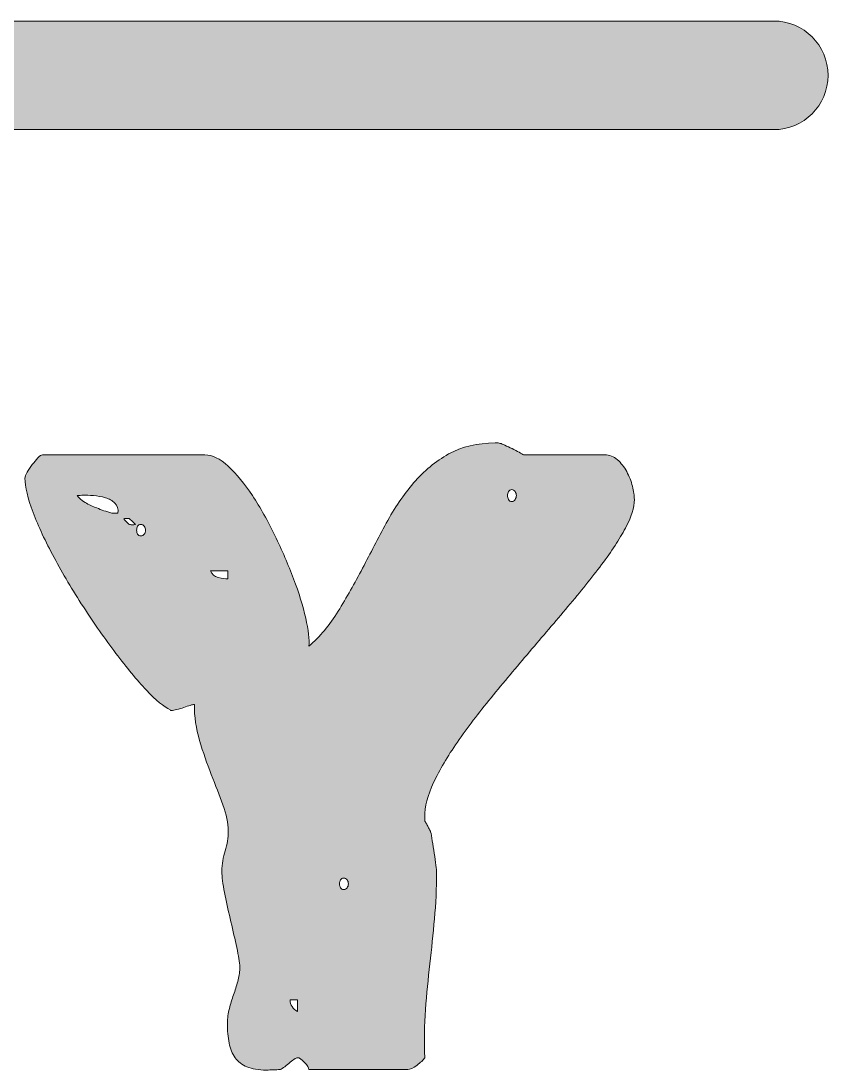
# Model space of a CAD drawing. Header units: inches. Extents: x 187 to 889, y -947 to -118.
# Drawn here: x 755.1 to 856.3, y -476.8 to -345.3 of the extents above; entities that cross this region are included whole.
import ezdxf

# ---------------------------------------------------------------- set-up
doc = ezdxf.new("R2010")
doc.units = ezdxf.units.IN
doc.header["$MEASUREMENT"] = 0
doc.layers.add('Layer 1', color=7, linetype='Continuous')

# ---------------------------------------------------------------- blocks, each defined once
blk = doc.blocks.new('block 32')
at = {"layer": 'Layer 1', "true_color": 0x040404}
h = blk.add_hatch(color=18, dxfattribs=at)
h.dxf.hatch_style = 2
edge = h.paths.add_edge_path()
edge.add_spline(control_points=[(849.47, -358.96), (849.47, -358.96), (230.5, -358.96), (230.5, -358.96), (226.74, -358.96), (223.69, -355.91), (223.69, -352.15), (223.69, -348.39), (226.74, -345.34), (230.5, -345.34), (230.5, -345.34), (849.47, -345.34), (849.47, -345.34), (853.23, -345.34), (856.28, -348.39), (856.28, -352.15), (856.28, -355.91), (853.23, -358.96), (849.47, -358.96)], knot_values=[0, 0, 0, 0, 1, 1, 1, 2, 2, 2, 3, 3, 3, 4, 4, 4, 5, 5, 5, 6, 6, 6, 6], degree=3, periodic=1)
at = {"layer": 'Layer 1', "lineweight": 0}
blk.add_open_spline([(849.47, -358.96), (849.47, -358.96), (230.5, -358.96), (230.5, -358.96), (226.74, -358.96), (223.69, -355.91), (223.69, -352.15), (223.69, -348.39), (226.74, -345.34), (230.5, -345.34), (230.5, -345.34), (849.47, -345.34), (849.47, -345.34), (853.23, -345.34), (856.28, -348.39), (856.28, -352.15), (856.28, -355.91), (853.23, -358.96), (849.47, -358.96)], degree=3, knots=[0, 0, 0, 0, 1, 1, 1, 2, 2, 2, 3, 3, 3, 4, 4, 4, 5, 5, 5, 6, 6, 6, 6], dxfattribs=at)
blk = doc.blocks.new('block 36')
at = {"layer": 'Layer 1', "true_color": 0x040404}
h = blk.add_hatch(color=18, dxfattribs=at)
h.dxf.hatch_style = 2
edge = h.paths.add_edge_path()
edge.add_spline(control_points=[(782.49, -463.7), (782.42, -463.03), (782.27, -462.17), (782.04, -461.12), (781.81, -460.07), (781.56, -458.99), (781.29, -457.87), (781.03, -456.75), (780.79, -455.66), (780.58, -454.6), (780.36, -453.53), (780.26, -452.65), (780.26, -451.94), (780.26, -451.02), (780.39, -450.15), (780.66, -449.36), (780.92, -448.56), (781.05, -447.73), (781.05, -446.88), (781.05, -445.89), (780.83, -444.8), (780.39, -443.61), (779.94, -442.42), (779.46, -441.15), (778.93, -439.8), (778.39, -438.45), (777.9, -437.03), (777.46, -435.54), (777.02, -434.05), (776.8, -432.55), (776.8, -431.02), (776.69, -431.02), (776.52, -431.06), (776.29, -431.13), (776.06, -431.2), (775.79, -431.29), (775.49, -431.39), (775.19, -431.5), (774.9, -431.59), (774.61, -431.66), (774.33, -431.73), (774.1, -431.77), (773.92, -431.77), (773.85, -431.77), (773.8, -431.75), (773.76, -431.71), (772.98, -431.32), (771.99, -430.49), (770.78, -429.21), (769.58, -427.93), (768.3, -426.4), (766.95, -424.61), (765.6, -422.82), (764.24, -420.87), (762.88, -418.78), (761.51, -416.69), (760.29, -414.63), (759.21, -412.61), (758.12, -410.58), (757.24, -408.69), (756.57, -406.94), (755.9, -405.18), (755.56, -403.75), (755.56, -402.65), (755.56, -402.48), (755.65, -402.23), (755.83, -401.91), (756.01, -401.59), (756.22, -401.27), (756.47, -400.95), (756.71, -400.63), (756.95, -400.35), (757.18, -400.1), (757.41, -399.85), (757.6, -399.73), (757.74, -399.73), (757.74, -399.73), (778.13, -399.73), (778.13, -399.73), (779.05, -399.73), (780.02, -400.2), (781.05, -401.16), (782.08, -402.12), (783.09, -403.34), (784.09, -404.84), (785.08, -406.33), (786.02, -407.99), (786.91, -409.84), (787.79, -411.68), (788.58, -413.49), (789.25, -415.27), (789.92, -417.04), (790.43, -418.68), (790.77, -420.19), (791.1, -421.7), (791.24, -422.88), (791.17, -423.73), (792.55, -422.52), (793.77, -421.06), (794.84, -419.34), (795.9, -417.62), (796.92, -415.82), (797.9, -413.94), (798.87, -412.06), (799.87, -410.18), (800.88, -408.29), (801.89, -406.41), (803.04, -404.73), (804.31, -403.24), (805.59, -401.75), (807.05, -400.54), (808.7, -399.62), (810.35, -398.7), (812.3, -398.24), (814.53, -398.24), (814.53, -398.24), (814.9, -398.24), (814.9, -398.24), (814.97, -398.27), (815.06, -398.29), (815.17, -398.29), (815.28, -398.32), (815.47, -398.4), (815.76, -398.53), (816.04, -398.65), (816.34, -398.79), (816.66, -398.95), (816.98, -399.11), (817.27, -399.27), (817.54, -399.41), (817.8, -399.55), (817.99, -399.66), (818.1, -399.73), (818.1, -399.73), (828.26, -399.73), (828.26, -399.73), (828.87, -399.73), (829.4, -399.93), (829.86, -400.34), (830.32, -400.75), (830.71, -401.24), (831.03, -401.83), (831.35, -402.41), (831.59, -403.03), (831.75, -403.66), (831.91, -404.3), (831.99, -404.85), (831.99, -405.31), (831.99, -406.31), (831.62, -407.51), (830.87, -408.91), (830.13, -410.31), (829.13, -411.83), (827.89, -413.48), (826.65, -415.13), (825.24, -416.89), (823.66, -418.75), (822.08, -420.62), (820.47, -422.51), (818.84, -424.42), (817.21, -426.34), (815.6, -428.25), (814.03, -430.17), (812.45, -432.09), (811.04, -433.94), (809.79, -435.73), (808.55, -437.52), (807.56, -439.22), (806.81, -440.81), (806.07, -442.41), (805.7, -443.85), (805.7, -445.12), (805.7, -445.12), (805.7, -445.55), (805.7, -445.55), (805.7, -445.59), (805.74, -445.68), (805.83, -445.82), (805.92, -445.96), (806, -446.11), (806.07, -446.27), (806.14, -446.43), (806.22, -446.58), (806.31, -446.72), (806.4, -446.86), (806.44, -446.95), (806.44, -446.99), (806.51, -447.24), (806.58, -447.61), (806.65, -448.11), (806.72, -448.6), (806.8, -449.13), (806.89, -449.68), (806.98, -450.23), (807.05, -450.72), (807.11, -451.17), (807.16, -451.61), (807.19, -451.9), (807.19, -452.04), (807.19, -454.07), (807.1, -456.02), (806.92, -457.9), (806.74, -459.78), (806.55, -461.66), (806.34, -463.54), (806.12, -465.42), (805.94, -467.33), (805.8, -469.26), (805.66, -471.2), (805.62, -473.21), (805.7, -475.3), (805.52, -475.59), (805.19, -475.91), (804.71, -476.26), (804.23, -476.61), (803.85, -476.79), (803.57, -476.79), (803.57, -476.79), (791.17, -476.79), (791.17, -476.79), (791.17, -476.58), (790.98, -476.28), (790.61, -475.89), (790.24, -475.5), (789.94, -475.3), (789.73, -475.3), (789.66, -475.3), (789.52, -475.37), (789.3, -475.51), (789.09, -475.66), (788.87, -475.83), (788.64, -476.02), (788.41, -476.21), (788.19, -476.39), (787.97, -476.55), (787.76, -476.71), (787.62, -476.79), (787.55, -476.79), (787.51, -476.79), (787.28, -476.8), (786.86, -476.82), (786.43, -476.84), (786.09, -476.85), (785.84, -476.85), (784.85, -476.85), (784.03, -476.71), (783.4, -476.45), (782.76, -476.18), (782.26, -475.8), (781.91, -475.3), (781.55, -474.81), (781.3, -474.19), (781.16, -473.47), (781.02, -472.74), (780.95, -471.91), (780.95, -470.99), (780.95, -470.35), (781.03, -469.74), (781.19, -469.15), (781.35, -468.57), (781.52, -467.99), (781.72, -467.43), (781.91, -466.86), (782.09, -466.3), (782.25, -465.75), (782.41, -465.2), (782.49, -464.66), (782.49, -464.13), (782.49, -464.13), (782.49, -463.7), (782.49, -463.7)], knot_values=[0, 0, 0, 0, 1, 1, 1, 2, 2, 2, 3, 3, 3, 4, 4, 4, 5, 5, 5, 6, 6, 6, 7, 7, 7, 8, 8, 8, 9, 9, 9, 10, 10, 10, 11, 11, 11, 12, 12, 12, 13, 13, 13, 14, 14, 14, 15, 15, 15, 16, 16, 16, 17, 17, 17, 18, 18, 18, 19, 19, 19, 20, 20, 20, 21, 21, 21, 22, 22, 22, 23, 23, 23, 24, 24, 24, 25, 25, 25, 26, 26, 26, 27, 27, 27, 28, 28, 28, 29, 29, 29, 30, 30, 30, 31, 31, 31, 32, 32, 32, 33, 33, 33, 34, 34, 34, 35, 35, 35, 36, 36, 36, 37, 37, 37, 38, 38, 38, 39, 39, 39, 40, 40, 40, 41, 41, 41, 42, 42, 42, 43, 43, 43, 44, 44, 44, 45, 45, 45, 46, 46, 46, 47, 47, 47, 48, 48, 48, 49, 49, 49, 50, 50, 50, 51, 51, 51, 52, 52, 52, 53, 53, 53, 54, 54, 54, 55, 55, 55, 56, 56, 56, 57, 57, 57, 58, 58, 58, 59, 59, 59, 60, 60, 60, 61, 61, 61, 62, 62, 62, 63, 63, 63, 64, 64, 64, 65, 65, 65, 66, 66, 66, 67, 67, 67, 68, 68, 68, 69, 69, 69, 70, 70, 70, 71, 71, 71, 72, 72, 72, 73, 73, 73, 74, 74, 74, 75, 75, 75, 76, 76, 76, 77, 77, 77, 78, 78, 78, 79, 79, 79, 80, 80, 80, 81, 81, 81, 82, 82, 82, 83, 83, 83, 84, 84, 84, 85, 85, 85, 86, 86, 86, 87, 87, 87, 88, 88, 88, 89, 89, 89, 90, 90, 90, 90], degree=3, periodic=1)
edge = h.paths.add_edge_path()
edge.add_spline(control_points=[(766.84, -407.02), (766.84, -407.02), (767.22, -407.02), (767.22, -407.02), (767.29, -406.49), (767.16, -406.07), (766.84, -405.77), (766.52, -405.47), (766.13, -405.24), (765.65, -405.1), (765.17, -404.96), (764.67, -404.87), (764.16, -404.84), (763.64, -404.8), (763.21, -404.78), (762.85, -404.78), (762.78, -404.78), (762.66, -404.79), (762.48, -404.81), (762.3, -404.83), (762.18, -404.84), (762.11, -404.84), (762.28, -405.12), (762.61, -405.4), (763.09, -405.69), (763.57, -405.97), (764.06, -406.2), (764.56, -406.38), (765.12, -406.63), (765.76, -406.84), (766.47, -407.02), (766.47, -407.02), (766.84, -407.02), (766.84, -407.02)], knot_values=[0, 0, 0, 0, 1, 1, 1, 2, 2, 2, 3, 3, 3, 4, 4, 4, 5, 5, 5, 6, 6, 6, 7, 7, 7, 8, 8, 8, 9, 9, 9, 10, 10, 10, 11, 11, 11, 11], degree=3, periodic=1)
edge = h.paths.add_edge_path()
edge.add_spline(control_points=[(767.96, -407.76), (768, -407.83), (768.1, -407.96), (768.28, -408.13), (768.46, -408.31), (768.58, -408.42), (768.65, -408.45), (768.65, -408.45), (768.81, -408.45), (768.81, -408.45), (768.85, -408.49), (768.92, -408.51), (769.03, -408.51), (769.06, -408.51), (769.12, -408.5), (769.21, -408.48), (769.3, -408.46), (769.36, -408.45), (769.4, -408.45), (769.33, -408.38), (769.2, -408.26), (769.03, -408.08), (768.85, -407.9), (768.72, -407.8), (768.65, -407.76), (768.65, -407.73), (768.61, -407.71), (768.52, -407.71), (768.43, -407.71), (768.35, -407.71), (768.28, -407.71), (768.24, -407.71), (768.19, -407.71), (768.12, -407.71), (768.05, -407.71), (768, -407.73), (767.96, -407.76)], knot_values=[0, 0, 0, 0, 1, 1, 1, 2, 2, 2, 3, 3, 3, 4, 4, 4, 5, 5, 5, 6, 6, 6, 7, 7, 7, 8, 8, 8, 9, 9, 9, 10, 10, 10, 11, 11, 11, 12, 12, 12, 12], degree=3, periodic=1)
edge = h.paths.add_edge_path()
edge.add_spline(control_points=[(770.09, -408.45), (769.91, -408.45), (769.78, -408.53), (769.69, -408.67), (769.6, -408.81), (769.56, -408.98), (769.56, -409.17), (769.56, -409.37), (769.6, -409.54), (769.69, -409.68), (769.78, -409.82), (769.91, -409.89), (770.09, -409.89), (770.27, -409.89), (770.41, -409.82), (770.52, -409.68), (770.62, -409.54), (770.68, -409.37), (770.68, -409.17), (770.68, -408.98), (770.62, -408.81), (770.52, -408.67), (770.41, -408.53), (770.27, -408.45), (770.09, -408.45)], knot_values=[0, 0, 0, 0, 1, 1, 1, 2, 2, 2, 3, 3, 3, 4, 4, 4, 5, 5, 5, 6, 6, 6, 7, 7, 7, 8, 8, 8, 8], degree=3, periodic=1)
edge = h.paths.add_edge_path()
edge.add_spline(control_points=[(778.82, -414.26), (779, -414.72), (779.32, -415), (779.8, -415.11), (780.28, -415.21), (780.68, -415.27), (781, -415.27), (781, -415.27), (781, -414.26), (781, -414.26), (781, -414.26), (778.82, -414.26), (778.82, -414.26)], knot_values=[0, 0, 0, 0, 1, 1, 1, 2, 2, 2, 3, 3, 3, 4, 4, 4, 4], degree=3, periodic=1)
edge = h.paths.add_edge_path()
edge.add_spline(control_points=[(788.82, -468.06), (788.82, -468.7), (789.13, -469.18), (789.73, -469.5), (789.73, -469.5), (789.73, -468.06), (789.73, -468.06), (789.73, -468.06), (788.82, -468.06), (788.82, -468.06)], knot_values=[0, 0, 0, 0, 1, 1, 1, 2, 2, 2, 3, 3, 3, 3], degree=3, periodic=1)
edge = h.paths.add_edge_path()
edge.add_spline(control_points=[(795.53, -452.79), (795.35, -452.79), (795.22, -452.86), (795.13, -453), (795.04, -453.14), (795, -453.31), (795, -453.51), (795, -453.7), (795.04, -453.87), (795.13, -454.01), (795.22, -454.16), (795.35, -454.23), (795.53, -454.23), (795.71, -454.23), (795.85, -454.16), (795.96, -454.01), (796.06, -453.87), (796.12, -453.7), (796.12, -453.51), (796.12, -453.31), (796.06, -453.14), (795.96, -453), (795.85, -452.86), (795.71, -452.79), (795.53, -452.79)], knot_values=[0, 0, 0, 0, 1, 1, 1, 2, 2, 2, 3, 3, 3, 4, 4, 4, 5, 5, 5, 6, 6, 6, 7, 7, 7, 8, 8, 8, 8], degree=3, periodic=1)
edge = h.paths.add_edge_path()
edge.add_spline(control_points=[(816.61, -404.09), (816.43, -404.09), (816.3, -404.17), (816.21, -404.33), (816.12, -404.49), (816.07, -404.66), (816.07, -404.84), (816.07, -405.01), (816.12, -405.18), (816.21, -405.34), (816.3, -405.5), (816.43, -405.58), (816.61, -405.58), (816.78, -405.58), (816.93, -405.5), (817.03, -405.34), (817.14, -405.18), (817.19, -405.01), (817.19, -404.84), (817.19, -404.66), (817.14, -404.49), (817.03, -404.33), (816.93, -404.17), (816.78, -404.09), (816.61, -404.09)], knot_values=[0, 0, 0, 0, 1, 1, 1, 2, 2, 2, 3, 3, 3, 4, 4, 4, 5, 5, 5, 6, 6, 6, 7, 7, 7, 8, 8, 8, 8], degree=3, periodic=1)
at = {"layer": 'Layer 1', "lineweight": 0}
for points, knots in [([(782.49, -463.7), (782.42, -463.03), (782.27, -462.17), (782.04, -461.12), (781.81, -460.07), (781.56, -458.99), (781.29, -457.87), (781.03, -456.75), (780.79, -455.66), (780.58, -454.6), (780.36, -453.53), (780.26, -452.65), (780.26, -451.94), (780.26, -451.02), (780.39, -450.15), (780.66, -449.36), (780.92, -448.56), (781.05, -447.73), (781.05, -446.88), (781.05, -445.89), (780.83, -444.8), (780.39, -443.61), (779.94, -442.42), (779.46, -441.15), (778.93, -439.8), (778.39, -438.45), (777.9, -437.03), (777.46, -435.54), (777.02, -434.05), (776.8, -432.55), (776.8, -431.02), (776.69, -431.02), (776.52, -431.06), (776.29, -431.13), (776.06, -431.2), (775.79, -431.29), (775.49, -431.39), (775.19, -431.5), (774.9, -431.59), (774.61, -431.66), (774.33, -431.73), (774.1, -431.77), (773.92, -431.77), (773.85, -431.77), (773.8, -431.75), (773.76, -431.71), (772.98, -431.32), (771.99, -430.49), (770.78, -429.21), (769.58, -427.93), (768.3, -426.4), (766.95, -424.61), (765.6, -422.82), (764.24, -420.87), (762.88, -418.78), (761.51, -416.69), (760.29, -414.63), (759.21, -412.61), (758.12, -410.58), (757.24, -408.69), (756.57, -406.94), (755.9, -405.18), (755.56, -403.75), (755.56, -402.65), (755.56, -402.48), (755.65, -402.23), (755.83, -401.91), (756.01, -401.59), (756.22, -401.27), (756.47, -400.95), (756.71, -400.63), (756.95, -400.35), (757.18, -400.1), (757.41, -399.85), (757.6, -399.73), (757.74, -399.73), (757.74, -399.73), (778.13, -399.73), (778.13, -399.73), (779.05, -399.73), (780.02, -400.2), (781.05, -401.16), (782.08, -402.12), (783.09, -403.34), (784.09, -404.84), (785.08, -406.33), (786.02, -407.99), (786.91, -409.84), (787.79, -411.68), (788.58, -413.49), (789.25, -415.27), (789.92, -417.04), (790.43, -418.68), (790.77, -420.19), (791.1, -421.7), (791.24, -422.88), (791.17, -423.73), (792.55, -422.52), (793.77, -421.06), (794.84, -419.34), (795.9, -417.62), (796.92, -415.82), (797.9, -413.94), (798.87, -412.06), (799.87, -410.18), (800.88, -408.29), (801.89, -406.41), (803.04, -404.73), (804.31, -403.24), (805.59, -401.75), (807.05, -400.54), (808.7, -399.62), (810.35, -398.7), (812.3, -398.24), (814.53, -398.24), (814.53, -398.24), (814.9, -398.24), (814.9, -398.24), (814.97, -398.27), (815.06, -398.29), (815.17, -398.29), (815.28, -398.32), (815.47, -398.4), (815.76, -398.53), (816.04, -398.65), (816.34, -398.79), (816.66, -398.95), (816.98, -399.11), (817.27, -399.27), (817.54, -399.41), (817.8, -399.55), (817.99, -399.66), (818.1, -399.73), (818.1, -399.73), (828.26, -399.73), (828.26, -399.73), (828.87, -399.73), (829.4, -399.93), (829.86, -400.34), (830.32, -400.75), (830.71, -401.24), (831.03, -401.83), (831.35, -402.41), (831.59, -403.03), (831.75, -403.66), (831.91, -404.3), (831.99, -404.85), (831.99, -405.31), (831.99, -406.31), (831.62, -407.51), (830.87, -408.91), (830.13, -410.31), (829.13, -411.83), (827.89, -413.48), (826.65, -415.13), (825.24, -416.89), (823.66, -418.75), (822.08, -420.62), (820.47, -422.51), (818.84, -424.42), (817.21, -426.34), (815.6, -428.25), (814.03, -430.17), (812.45, -432.09), (811.04, -433.94), (809.79, -435.73), (808.55, -437.52), (807.56, -439.22), (806.81, -440.81), (806.07, -442.41), (805.7, -443.85), (805.7, -445.12), (805.7, -445.12), (805.7, -445.55), (805.7, -445.55), (805.7, -445.59), (805.74, -445.68), (805.83, -445.82), (805.92, -445.96), (806, -446.11), (806.07, -446.27), (806.14, -446.43), (806.22, -446.58), (806.31, -446.72), (806.4, -446.86), (806.44, -446.95), (806.44, -446.99), (806.51, -447.24), (806.58, -447.61), (806.65, -448.11), (806.72, -448.6), (806.8, -449.13), (806.89, -449.68), (806.98, -450.23), (807.05, -450.72), (807.11, -451.17), (807.16, -451.61), (807.19, -451.9), (807.19, -452.04), (807.19, -454.07), (807.1, -456.02), (806.92, -457.9), (806.74, -459.78), (806.55, -461.66), (806.34, -463.54), (806.12, -465.42), (805.94, -467.33), (805.8, -469.26), (805.66, -471.2), (805.62, -473.21), (805.7, -475.3), (805.52, -475.59), (805.19, -475.91), (804.71, -476.26), (804.23, -476.61), (803.85, -476.79), (803.57, -476.79), (803.57, -476.79), (791.17, -476.79), (791.17, -476.79), (791.17, -476.58), (790.98, -476.28), (790.61, -475.89), (790.24, -475.5), (789.94, -475.3), (789.73, -475.3), (789.66, -475.3), (789.52, -475.37), (789.3, -475.51), (789.09, -475.66), (788.87, -475.83), (788.64, -476.02), (788.41, -476.21), (788.19, -476.39), (787.97, -476.55), (787.76, -476.71), (787.62, -476.79), (787.55, -476.79), (787.51, -476.79), (787.28, -476.8), (786.86, -476.82), (786.43, -476.84), (786.09, -476.85), (785.84, -476.85), (784.85, -476.85), (784.03, -476.71), (783.4, -476.45), (782.76, -476.18), (782.26, -475.8), (781.91, -475.3), (781.55, -474.81), (781.3, -474.19), (781.16, -473.47), (781.02, -472.74), (780.95, -471.91), (780.95, -470.99), (780.95, -470.35), (781.03, -469.74), (781.19, -469.15), (781.35, -468.57), (781.52, -467.99), (781.72, -467.43), (781.91, -466.86), (782.09, -466.3), (782.25, -465.75), (782.41, -465.2), (782.49, -464.66), (782.49, -464.13), (782.49, -464.13), (782.49, -463.7), (782.49, -463.7)], [0, 0, 0, 0, 1, 1, 1, 2, 2, 2, 3, 3, 3, 4, 4, 4, 5, 5, 5, 6, 6, 6, 7, 7, 7, 8, 8, 8, 9, 9, 9, 10, 10, 10, 11, 11, 11, 12, 12, 12, 13, 13, 13, 14, 14, 14, 15, 15, 15, 16, 16, 16, 17, 17, 17, 18, 18, 18, 19, 19, 19, 20, 20, 20, 21, 21, 21, 22, 22, 22, 23, 23, 23, 24, 24, 24, 25, 25, 25, 26, 26, 26, 27, 27, 27, 28, 28, 28, 29, 29, 29, 30, 30, 30, 31, 31, 31, 32, 32, 32, 33, 33, 33, 34, 34, 34, 35, 35, 35, 36, 36, 36, 37, 37, 37, 38, 38, 38, 39, 39, 39, 40, 40, 40, 41, 41, 41, 42, 42, 42, 43, 43, 43, 44, 44, 44, 45, 45, 45, 46, 46, 46, 47, 47, 47, 48, 48, 48, 49, 49, 49, 50, 50, 50, 51, 51, 51, 52, 52, 52, 53, 53, 53, 54, 54, 54, 55, 55, 55, 56, 56, 56, 57, 57, 57, 58, 58, 58, 59, 59, 59, 60, 60, 60, 61, 61, 61, 62, 62, 62, 63, 63, 63, 64, 64, 64, 65, 65, 65, 66, 66, 66, 67, 67, 67, 68, 68, 68, 69, 69, 69, 70, 70, 70, 71, 71, 71, 72, 72, 72, 73, 73, 73, 74, 74, 74, 75, 75, 75, 76, 76, 76, 77, 77, 77, 78, 78, 78, 79, 79, 79, 80, 80, 80, 81, 81, 81, 82, 82, 82, 83, 83, 83, 84, 84, 84, 85, 85, 85, 86, 86, 86, 87, 87, 87, 88, 88, 88, 89, 89, 89, 90, 90, 90, 90]), ([(766.84, -407.02), (766.84, -407.02), (767.22, -407.02), (767.22, -407.02), (767.29, -406.49), (767.16, -406.07), (766.84, -405.77), (766.52, -405.47), (766.13, -405.24), (765.65, -405.1), (765.17, -404.96), (764.67, -404.87), (764.16, -404.84), (763.64, -404.8), (763.21, -404.78), (762.85, -404.78), (762.78, -404.78), (762.66, -404.79), (762.48, -404.81), (762.3, -404.83), (762.18, -404.84), (762.11, -404.84), (762.28, -405.12), (762.61, -405.4), (763.09, -405.69), (763.57, -405.97), (764.06, -406.2), (764.56, -406.38), (765.12, -406.63), (765.76, -406.84), (766.47, -407.02), (766.47, -407.02), (766.84, -407.02), (766.84, -407.02)], [0, 0, 0, 0, 1, 1, 1, 2, 2, 2, 3, 3, 3, 4, 4, 4, 5, 5, 5, 6, 6, 6, 7, 7, 7, 8, 8, 8, 9, 9, 9, 10, 10, 10, 11, 11, 11, 11]), ([(816.61, -404.09), (816.43, -404.09), (816.3, -404.17), (816.21, -404.33), (816.12, -404.49), (816.07, -404.66), (816.07, -404.84), (816.07, -405.01), (816.12, -405.18), (816.21, -405.34), (816.3, -405.5), (816.43, -405.58), (816.61, -405.58), (816.78, -405.58), (816.93, -405.5), (817.03, -405.34), (817.14, -405.18), (817.19, -405.01), (817.19, -404.84), (817.19, -404.66), (817.14, -404.49), (817.03, -404.33), (816.93, -404.17), (816.78, -404.09), (816.61, -404.09)], [0, 0, 0, 0, 1, 1, 1, 2, 2, 2, 3, 3, 3, 4, 4, 4, 5, 5, 5, 6, 6, 6, 7, 7, 7, 8, 8, 8, 8]), ([(767.96, -407.76), (768, -407.83), (768.1, -407.96), (768.28, -408.13), (768.46, -408.31), (768.58, -408.42), (768.65, -408.45), (768.65, -408.45), (768.81, -408.45), (768.81, -408.45), (768.85, -408.49), (768.92, -408.51), (769.03, -408.51), (769.06, -408.51), (769.12, -408.5), (769.21, -408.48), (769.3, -408.46), (769.36, -408.45), (769.4, -408.45), (769.33, -408.38), (769.2, -408.26), (769.03, -408.08), (768.85, -407.9), (768.72, -407.8), (768.65, -407.76), (768.65, -407.73), (768.61, -407.71), (768.52, -407.71), (768.43, -407.71), (768.35, -407.71), (768.28, -407.71), (768.24, -407.71), (768.19, -407.71), (768.12, -407.71), (768.05, -407.71), (768, -407.73), (767.96, -407.76)], [0, 0, 0, 0, 1, 1, 1, 2, 2, 2, 3, 3, 3, 4, 4, 4, 5, 5, 5, 6, 6, 6, 7, 7, 7, 8, 8, 8, 9, 9, 9, 10, 10, 10, 11, 11, 11, 12, 12, 12, 12]), ([(770.09, -408.45), (769.91, -408.45), (769.78, -408.53), (769.69, -408.67), (769.6, -408.81), (769.56, -408.98), (769.56, -409.17), (769.56, -409.37), (769.6, -409.54), (769.69, -409.68), (769.78, -409.82), (769.91, -409.89), (770.09, -409.89), (770.27, -409.89), (770.41, -409.82), (770.52, -409.68), (770.62, -409.54), (770.68, -409.37), (770.68, -409.17), (770.68, -408.98), (770.62, -408.81), (770.52, -408.67), (770.41, -408.53), (770.27, -408.45), (770.09, -408.45)], [0, 0, 0, 0, 1, 1, 1, 2, 2, 2, 3, 3, 3, 4, 4, 4, 5, 5, 5, 6, 6, 6, 7, 7, 7, 8, 8, 8, 8]), ([(778.82, -414.26), (779, -414.72), (779.32, -415), (779.8, -415.11), (780.28, -415.21), (780.68, -415.27), (781, -415.27), (781, -415.27), (781, -414.26), (781, -414.26), (781, -414.26), (778.82, -414.26), (778.82, -414.26)], [0, 0, 0, 0, 1, 1, 1, 2, 2, 2, 3, 3, 3, 4, 4, 4, 4]), ([(795.53, -452.79), (795.35, -452.79), (795.22, -452.86), (795.13, -453), (795.04, -453.14), (795, -453.31), (795, -453.51), (795, -453.7), (795.04, -453.87), (795.13, -454.01), (795.22, -454.16), (795.35, -454.23), (795.53, -454.23), (795.71, -454.23), (795.85, -454.16), (795.96, -454.01), (796.06, -453.87), (796.12, -453.7), (796.12, -453.51), (796.12, -453.31), (796.06, -453.14), (795.96, -453), (795.85, -452.86), (795.71, -452.79), (795.53, -452.79)], [0, 0, 0, 0, 1, 1, 1, 2, 2, 2, 3, 3, 3, 4, 4, 4, 5, 5, 5, 6, 6, 6, 7, 7, 7, 8, 8, 8, 8]), ([(788.82, -468.06), (788.82, -468.7), (789.13, -469.18), (789.73, -469.5), (789.73, -469.5), (789.73, -468.06), (789.73, -468.06), (789.73, -468.06), (788.82, -468.06), (788.82, -468.06)], [0, 0, 0, 0, 1, 1, 1, 2, 2, 2, 3, 3, 3, 3])]:
    blk.add_open_spline(points, degree=3, knots=knots, dxfattribs=at)
blk = doc.blocks.new('block 2')
at = {"layer": 'Layer 1'}
for name in ['block 32', 'block 36']:
    blk.add_blockref(name, (0, 0), dxfattribs=at)

msp = doc.modelspace()

# ---------------------------------------------------------------- block references
at = {"layer": 'Layer 1'}
msp.add_blockref('block 2', (0, 0), dxfattribs=at)

doc.saveas('drawing.dxf')
